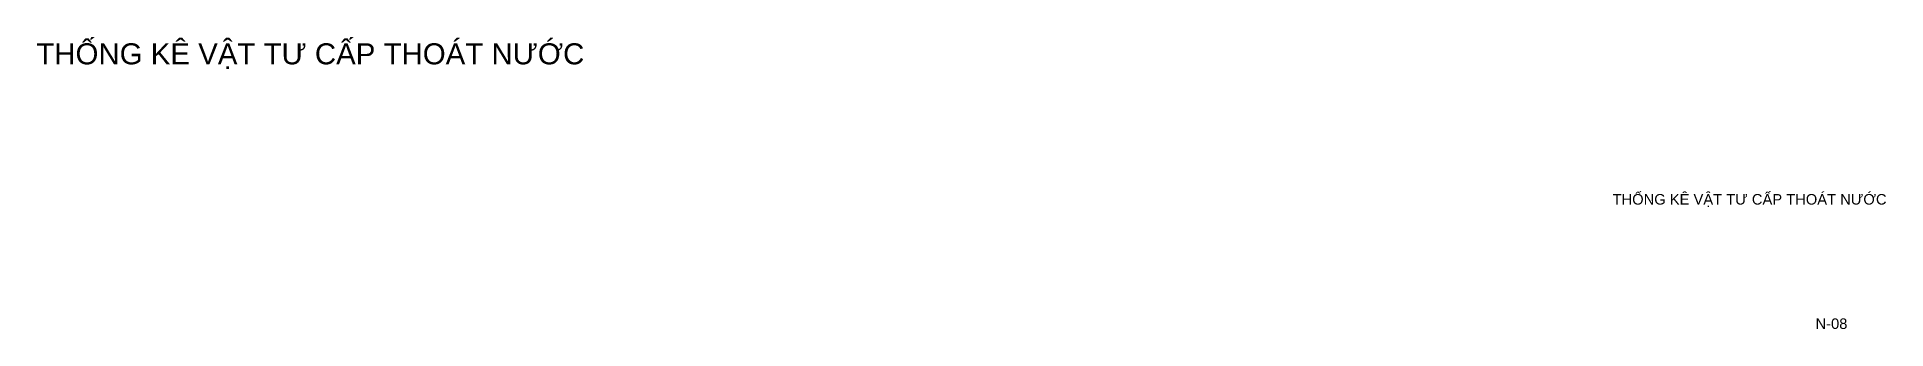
# Paper-space layout 'TK' of a CAD drawing. Header units: millimetres. Extents: x -242 to 109, y -313 to -257.
import ezdxf

# ---------------------------------------------------------------- set-up
doc = ezdxf.new("R2010")
doc.units = ezdxf.units.MM
doc.layers.add('N2-TEXT02', color=2, linetype='Continuous', lineweight=20)
doc.styles.add('P-ARIAL', font='arial.ttf', dxfattribs={"height": 3})

psp = doc.layouts.new('TK')

# ---------------------------------------------------------------- texts
at = {"layer": 'N2-TEXT02', "style": 'P-ARIAL'}
psp.add_text('THỐNG KÊ VẬT TƯ CẤP THOÁT NƯỚC', height=4, dxfattribs=at).set_placement((-242.1, -262.61))
at = {"layer": 'N2-TEXT02', "char_height": 2, "attachment_point": 1, "style": 'P-ARIAL'}
for s, width, insert in [('\\pi5.89117;THỐNG KÊ VẬT TƯ CẤP THOÁT NƯỚC', 63.6364, (51.29, -287.27)), ('\\pi13.49085;N-08', 32.702, (82.22, -310.91))]:
    psp.add_mtext_dynamic_manual_height_columns(s, width=width, gutter_width=15, heights=[0], dxfattribs=dict(at, insert=insert))

doc.saveas('drawing.dxf')
